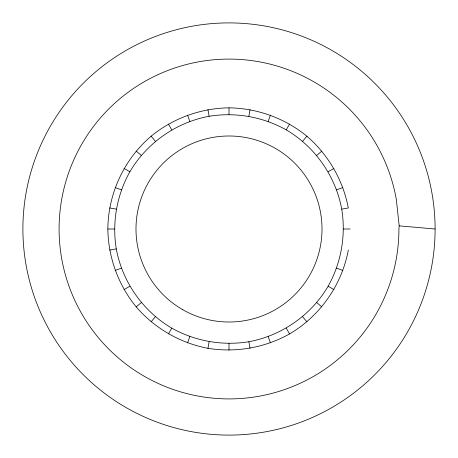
<?xml version="1.0" encoding="UTF-8"?>
<svg xmlns="http://www.w3.org/2000/svg" width="458" height="458" viewBox="0 0 458 458"><rect width="100%" height="100%" fill="white"/><g stroke="black" fill="none" stroke-linecap="round" stroke-linejoin="round"><path stroke-width="0.69" d="M348.315 250.039C341.908 284.842 320.09 316.003 289.576 333.922C264.901 347.754 235.881 352.872 207.961 348.315C180.166 343.048 154.649 328.312 136.192 306.877C118.284 284.979 108.203 257.287 107.848 229C108.111 193.614 124.187 159.138 151.123 136.192C173.021 118.284 200.713 108.203 229 107.848C257.287 108.203 284.979 118.284 306.877 136.192C328.312 154.649 343.048 180.166 348.315 207.961L341.725 209.123C335.68 176.244 315.064 146.8 286.233 129.872C262.921 116.801 235.498 111.964 209.123 116.275C176.244 122.32 146.8 142.936 129.872 171.767C116.801 195.079 111.964 222.502 116.275 248.877C122.32 281.756 142.936 311.2 171.767 328.128C195.079 341.199 222.502 346.036 248.877 341.725C281.756 335.68 311.2 315.064 328.128 286.233C341.199 262.921 346.036 235.498 341.725 209.123M399.187 225.857L398.912 229A169.912 169.912 0 0 1 152.743 380.838A169.912 169.912 0 0 1 127.536 92.711A169.912 169.912 0 0 1 396.33 199.493L399.187 225.857L435.1 229A206.1 206.1 0 0 1 125.95 407.488A206.1 206.1 0 0 1 125.95 50.512A206.1 206.1 0 0 1 435.1 229M207.961 348.315L209.123 341.725M248.877 116.275L250.039 109.685M187.562 342.847L189.852 336.561M268.148 121.439L270.438 115.153M168.424 333.922L171.767 328.128M286.233 129.872L289.576 124.078M151.123 321.808L155.422 316.684M302.578 141.316L306.877 136.192M136.192 306.877L141.316 302.578M316.684 155.422L321.808 151.123M124.078 289.576L129.872 286.233M328.128 171.767L333.922 168.424M115.153 270.438L121.439 268.148M336.561 189.852L342.847 187.562M109.685 250.039L116.275 248.877M107.848 229L114.534 229M343.466 229L350.152 229M109.685 207.961L116.275 209.123M115.153 187.562L121.439 189.852M336.561 268.148L342.847 270.438M124.078 168.424L129.872 171.767M328.128 286.233L333.922 289.576M136.192 151.123L141.316 155.422M316.684 302.578L321.808 306.877M151.123 136.192L155.422 141.316M302.578 316.684L306.877 321.808M168.424 124.078L171.767 129.872M286.233 328.128L289.576 333.922M187.562 115.153L189.852 121.439M268.148 336.561L270.438 342.847M207.961 109.685L209.123 116.275M248.877 341.725L250.039 348.315M229 107.848L229 114.534M229 343.466L229 350.152M182.496 309.545A93.003 93.003 0 0 0 322.003 229A93.003 93.003 0 0 0 182.496 148.455A93.003 93.003 0 0 0 182.496 309.545"/></g></svg>
